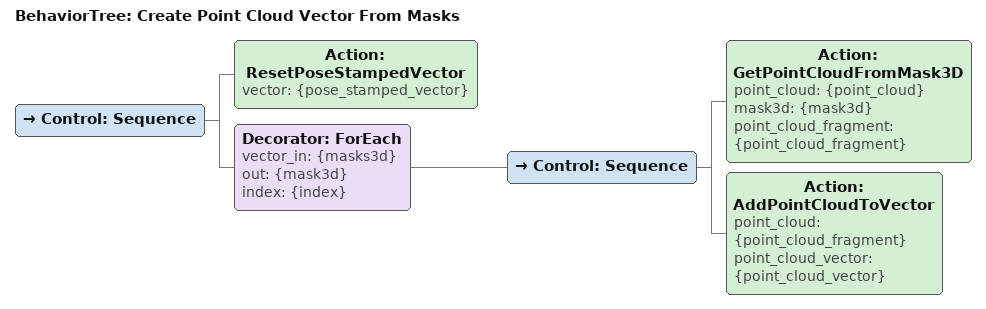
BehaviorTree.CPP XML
<?xml version='1.0' encoding='utf-8'?>
<root BTCPP_format="4" main_tree_to_execute="Create Point Cloud Vector From Masks">
  <BehaviorTree ID="Create Point Cloud Vector From Masks" _description="Create point cloud vector From masks" masks3d="/wrist_camera/camera_info" point_cloud="/wrist_camera/camera_info">
    <Control ID="Sequence">
      <Action ID="ResetPoseStampedVector" vector="{pose_stamped_vector}"/>
      <Decorator ID="ForEach" vector_in="{masks3d}" out="{mask3d}" index="{index}">
        <Control ID="Sequence">
          <Action ID="GetPointCloudFromMask3D" point_cloud="{point_cloud}" mask3d="{mask3d}" point_cloud_fragment="{point_cloud_fragment}"/>
          <Action ID="AddPointCloudToVector" point_cloud="{point_cloud_fragment}" point_cloud_vector="{point_cloud_vector}"/>
        </Control>
      </Decorator>
    </Control>
  </BehaviorTree>
</root>
